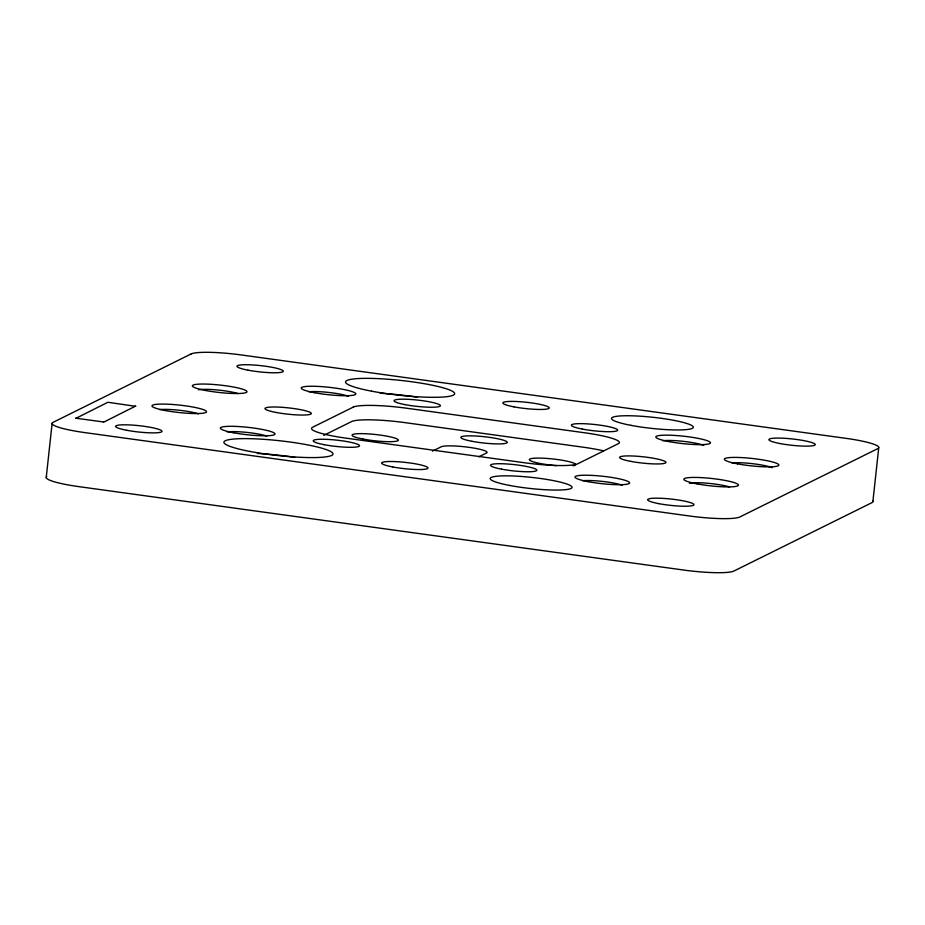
<?xml version="1.0" encoding="UTF-8"?>
<svg xmlns="http://www.w3.org/2000/svg" width="925" height="925" viewBox="0 0 925 925"><rect width="100%" height="100%" fill="white"/><g stroke="black" fill="none" stroke-linecap="round" stroke-linejoin="round"><path stroke-width="1.39" d="M46.25 477.358L52.124 423.315M75.677 418.47L107.855 402.271L135.651 406.318M103.507 422.239L135.674 406.052M872.876 501.685L878.75 447.642M323.727 435.374L351.604 421.569A45.001 6.105 6.2 0 1 405.173 422.656L583.016 447.18A45.001 6.105 6.2 0 1 603.493 450.845M432.414 451.157L441.26 446.775A23.322 3.168 6.2 0 1 469.021 447.33A23.322 3.168 6.2 0 1 486.481 453.007L478.896 456.765M75.711 418.192L103.531 421.973M556.411 465.668A23.322 3.168 6.2 0 1 529.412 459.91A23.322 3.168 6.2 0 1 552.664 458.95A23.322 3.168 6.2 0 1 575.616 464.87M574.749 465.391A23.322 3.168 6.2 0 1 573.026 465.784M46.759 476.664A42.388 5.758 6.2 0 0 79.007 486.654L683.459 570.02A42.388 5.758 6.2 0 0 733.918 571.037L871.836 502.703A42.388 5.758 6.2 0 0 872.668 500.911M689.426 483.312A22.859 3.099 6.2 0 1 708.03 483.289A22.859 3.099 6.2 0 1 729.513 486.932M582.634 480.746A22.859 3.099 6.2 0 1 603.042 481.474A22.859 3.099 6.2 0 1 622.213 485.255M198.528 389.783A22.859 3.099 6.2 0 1 217.306 389.968A22.859 3.099 6.2 0 1 238.014 393.541M308.881 391.772A22.859 3.099 6.2 0 1 329.277 392.512A22.859 3.099 6.2 0 1 348.447 396.282M662.705 440.786A22.859 3.099 6.2 0 1 683.899 441.41A22.859 3.099 6.2 0 1 703.705 445.457M257.428 453.447A54.876 7.446 6.2 0 1 294.74 457.343M731.929 462.928A22.859 3.099 6.2 0 1 753.112 463.749A22.859 3.099 6.2 0 1 772.144 467.703M227.226 431.94A22.859 3.099 6.2 0 1 246.871 432.403A22.859 3.099 6.2 0 1 266.851 436.08M380.187 393.229A54.876 7.446 6.2 0 1 417.499 397.241M159.574 409.602A22.859 3.099 6.2 0 1 198.412 413.845M191.082 353.963L53.164 422.297A42.388 5.758 6.2 0 0 84.88 432.611L689.333 515.965A42.388 5.758 6.2 0 0 739.792 516.994L877.709 448.66A42.388 5.758 6.2 0 0 845.993 438.346L241.541 354.98A42.388 5.758 6.2 0 0 191.082 353.963M353.177 407.15L312.627 427.246A45.001 6.105 6.2 0 0 346.297 438.184L524.14 462.708A45.001 6.105 6.2 0 0 577.697 463.807L618.247 443.711A45.001 6.105 6.2 0 0 584.577 432.761L406.734 408.237A45.001 6.105 6.2 0 0 353.177 407.15M314.465 392.697A27.438 3.723 6.2 0 0 355.836 393.969A27.438 3.723 6.2 0 0 315.379 386.303A27.438 3.723 6.2 0 0 314.465 392.697M588.219 481.671A27.438 3.723 6.2 0 0 629.59 482.942A27.438 3.723 6.2 0 0 589.132 475.277A27.438 3.723 6.2 0 0 588.219 481.671M471.935 441.294A23.322 3.168 6.2 0 0 507.258 442.428A23.322 3.168 6.2 0 0 473.057 435.895A23.322 3.168 6.2 0 0 471.935 441.294M737.514 463.841A27.438 3.723 6.2 0 0 778.885 465.125A27.438 3.723 6.2 0 0 738.428 457.459A27.438 3.723 6.2 0 0 737.514 463.841M669.076 441.607A27.438 3.723 6.2 0 0 710.446 442.878A27.438 3.723 6.2 0 0 669.989 435.212A27.438 3.723 6.2 0 0 669.076 441.607M697.092 483.879A27.438 3.723 6.2 0 0 738.462 485.151A27.438 3.723 6.2 0 0 698.005 477.485A27.438 3.723 6.2 0 0 697.092 483.879M233.609 432.761A27.438 3.723 6.2 0 0 274.979 434.033A27.438 3.723 6.2 0 0 234.511 426.367A27.438 3.723 6.2 0 0 233.609 432.761M205.593 390.489A27.438 3.723 6.2 0 0 246.963 391.761A27.438 3.723 6.2 0 0 206.506 384.095A27.438 3.723 6.2 0 0 205.593 390.489M165.159 410.515A27.438 3.723 6.2 0 0 206.529 411.787A27.438 3.723 6.2 0 0 166.072 404.132A27.438 3.723 6.2 0 0 165.159 410.515M363.062 439.074A23.322 3.168 6.2 0 0 398.397 440.219A23.322 3.168 6.2 0 0 364.184 433.686A23.322 3.168 6.2 0 0 363.062 439.074M630.596 461.344A23.322 3.168 6.2 0 0 665.919 462.488A23.322 3.168 6.2 0 0 631.717 455.956A23.322 3.168 6.2 0 0 630.596 461.344M582.368 429.084A23.322 3.168 6.2 0 0 617.692 430.229A23.322 3.168 6.2 0 0 583.49 423.696A23.322 3.168 6.2 0 0 582.368 429.084M247.969 370.162A23.322 3.168 6.2 0 0 283.293 371.307A23.322 3.168 6.2 0 0 249.091 364.774A23.322 3.168 6.2 0 0 247.969 370.162M126.679 430.264A23.322 3.168 6.2 0 0 162.002 431.408A23.322 3.168 6.2 0 0 127.8 424.864A23.322 3.168 6.2 0 0 126.679 430.264M392.639 466.94A23.322 3.168 6.2 0 0 427.974 468.085A23.322 3.168 6.2 0 0 393.761 461.552A23.322 3.168 6.2 0 0 392.639 466.94M405.058 404.63A23.322 3.168 6.2 0 0 440.392 405.774A23.322 3.168 6.2 0 0 406.179 399.242A23.322 3.168 6.2 0 0 405.058 404.63M275.974 412.434A23.322 3.168 6.2 0 0 311.309 413.579A23.322 3.168 6.2 0 0 277.095 407.046A23.322 3.168 6.2 0 0 275.974 412.434M501.512 469.148A23.322 3.168 6.2 0 0 536.835 470.293A23.322 3.168 6.2 0 0 502.633 463.76A23.322 3.168 6.2 0 0 501.512 469.148M779.891 443.526A23.322 3.168 6.2 0 0 815.226 444.671A23.322 3.168 6.2 0 0 781.012 438.138A23.322 3.168 6.2 0 0 779.891 443.526M658.612 503.616A23.322 3.168 6.2 0 0 693.935 504.761A23.322 3.168 6.2 0 0 659.722 498.228A23.322 3.168 6.2 0 0 658.612 503.616M324.201 444.694A23.322 3.168 6.2 0 0 359.536 445.838A23.322 3.168 6.2 0 0 325.322 439.306A23.322 3.168 6.2 0 0 324.201 444.694M513.93 406.85A23.322 3.168 6.2 0 0 549.253 407.983A23.322 3.168 6.2 0 0 515.052 401.45A23.322 3.168 6.2 0 0 513.93 406.85M509.687 485.452A41.151 5.585 6.2 0 0 572.032 487.463A41.151 5.585 6.2 0 0 511.664 475.936A41.151 5.585 6.2 0 0 509.687 485.452M630.977 425.35A41.151 5.585 6.2 0 0 693.311 427.373A41.151 5.585 6.2 0 0 632.943 415.834A41.151 5.585 6.2 0 0 630.977 425.35M371.515 391.159A54.876 7.446 6.2 0 0 454.637 393.853A54.876 7.446 6.2 0 0 374.151 378.475A54.876 7.446 6.2 0 0 371.515 391.159M249.877 451.435A54.876 7.446 6.2 0 0 333 454.129A54.876 7.446 6.2 0 0 252.502 438.751A54.876 7.446 6.2 0 0 249.877 451.435"/></g></svg>
